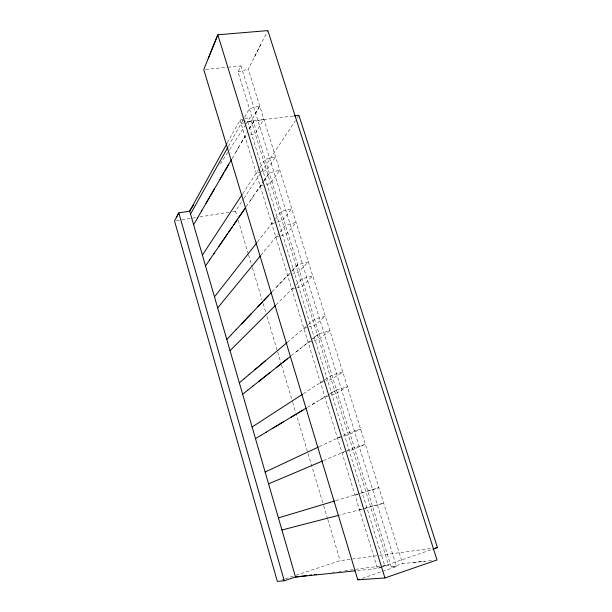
<?xml version="1.0" encoding="UTF-8"?>
<svg xmlns="http://www.w3.org/2000/svg" width="612" height="612" viewBox="0 0 612 612"><rect width="100%" height="100%" fill="white"/><g stroke="black" fill="none" stroke-linecap="round" stroke-linejoin="round"><path stroke-width="0.46" stroke-dasharray="3.06 2.29" d="M240.944 65.92L396.53 566.582L391.351 567.117L237.984 71.849L240.944 65.92L228.857 67.113M431.437 560.561L402.604 563.629L248.243 69.194L267.849 30.6M254.485 56.916L261.01 44.064M227.343 142.925L239.965 120.059L244.203 118.942M228.368 146.352L243.324 119.57M244.624 117.244L249.398 108.699L259.733 105.983L251.241 120.939L246.146 122.285M246.208 124.007L250.14 117.382L388.582 565.121L382.622 566.972M255.418 113.572L259.733 105.983M232.07 158.592L239.361 146.061M241.365 142.611L247.286 132.444M253.46 121.819L248.747 129.92L253.46 121.819L263.818 119.088L255.181 133.691L250.078 135.045M235.697 152.357L244.976 136.4L246.674 135.948M220.274 163.97L229.087 150.384M229.607 149.58L245.687 124.81M242.696 193.713L258.647 169.409M259.893 167.504L265.134 159.525L275.568 156.726L266.511 170.327L256.229 173.089M232.644 211.607L235.459 211.148L243.324 199.267M243.851 198.479L260.475 173.387M261.492 171.857L295.435 120.61M297.363 117.703L298.939 115.324M246.116 206.741L254.24 194.899M250.331 200.591L263.435 181.496M263.963 180.716L269.295 172.951L279.76 170.136L270.542 183.37L265.386 184.763M263.711 181.091L269.295 172.951M256.382 191.778L262.701 182.575M257.499 241.893L275.094 219.394M275.477 218.912L281.245 211.538L291.786 208.661L282.124 220.833L276.938 222.255M260.804 255.365L278.468 233.853M280.067 231.902L285.498 225.285L296.07 222.386L286.255 234.174L281.046 235.612M292.207 270.611L297.73 264.789L308.387 261.821L298.105 272.508L292.857 273.969M276.578 287.059L291.411 271.445M292.046 270.779L297.73 264.789M272.049 291.817L287.617 275.431L291.985 274.214M275.997 304.868L294.602 286.332M295.848 285.085L302.091 278.865L312.77 275.874L302.328 286.156L297.065 287.632M287.319 342.338L307.446 325.37M308.203 324.727L314.614 319.326L325.377 316.266L314.453 325.377L309.159 326.885M296.231 351.823L308.15 342.383L318.768 339.346L329.876 330.656L319.082 333.739L312.525 338.926M312.571 338.895L319.082 333.739M291.35 355.679L300.936 348.098M303.506 346.063L311.799 339.507M303.391 393.692L324.299 380.128M325.102 379.601L331.911 375.179L342.789 372.027L331.184 379.494L325.836 381.047M312.227 404.524L324.88 396.928L335.606 393.791L347.394 386.769L336.485 389.951L329.524 394.136M329.57 394.105L336.485 389.951M307.522 407.355L317.215 401.533M319.946 399.888L328.751 394.602M319.15 446.699L349.636 432.416L360.629 429.157L348.312 434.895L342.911 436.494M323.373 460.66L346.407 450.899M346.981 450.662L354.325 447.548L365.341 444.274L352.841 449.537L347.425 451.151M381.483 566.88L377.52 568.548L356.895 570.682M382.278 566.544L432.279 549.369M362.258 578.309L396.53 566.582M281.795 579.931L284.519 579.029M285.36 578.753L293.377 576.099M296.009 575.234L340.127 560.653L377.879 555.589M381.773 567.232L377.52 568.548L239.965 120.059L247.761 121.612L294.204 115.905M391.351 567.117L402.604 563.629M359.55 509.957L364.109 508.572M365.02 508.297L383.739 503.209L339.813 515.052M354.937 494.932L359.489 493.555M360.399 493.28L365.861 491.635M367.797 491.069L378.905 487.718L335.498 500.769M337.51 438.093L342.009 436.761M342.009 452.765L343.814 452.23M320.489 382.599L324.941 381.307M303.858 328.392L308.272 327.137M291.809 289.109L296.193 287.877M275.844 237.043L280.181 235.85M271.743 223.678L276.073 222.493M260.238 186.155L264.529 184.992M241.059 123.624L245.297 122.507M245.052 118.72L250.14 117.382M237.984 71.849L248.243 69.194M176.355 220.695L181.091 219.93M181.84 219.807L196.092 217.505M199.841 216.9L228.926 212.203M379.677 555.352L432.011 548.337M332.5 572.258L334.397 572.021M339.14 571.409L341.037 571.164M344.831 570.675L381.812 565.909M382.76 565.786L388.582 565.121M413.498 562.474L424.942 561.25M205.617 69.401L228.039 67.19M247.761 121.612L384.657 565.542M235.459 211.148L237.104 216.64M238.198 220.297L248.334 254.148M248.61 255.066L252.175 266.962M252.442 267.872L262.035 299.895M263.129 303.56L265.868 312.709M266.97 316.366L277.381 351.135M277.657 352.045L281.214 363.941M281.489 364.859L292.452 401.457M292.72 402.367L307.79 452.689M308.065 453.607L323.411 504.839M323.687 505.757L327.519 518.563M327.795 519.481L340.127 560.653"/><path stroke-width="0.92" d="M208.256 58.461L217.834 34.785L267.849 30.6L437.014 559.965L384.933 577.957L357.813 579.824L203.758 69.584L217.834 34.785L384.933 577.957M176.631 216.962L178.78 212.854L189.674 211.125L193.82 204.729M226.876 143.759L189.674 211.125L295.519 577.024L355.044 570.874M190.531 214.085L227.924 147.148M193.599 224.696L197.615 217.811M201.47 211.178L209.908 196.674M210.543 195.58L223.785 172.821M225.025 170.687L231.611 159.372M197.469 218.056L201.761 210.666M206.076 203.261L214.361 189.016M220.014 179.308L228.773 164.253M202.396 255.112L242.199 194.471M209.633 259.924L214.2 253.261M218.79 246.582L227.603 233.723M228.483 232.445L237.64 219.096M245.588 207.514L233.623 224.956M205.525 265.914L209.786 259.702M213.886 253.72L222.867 240.631M223.541 239.652L232.529 226.547M238.963 217.161L244.532 209.052M214.483 296.889L256.948 242.597M217.665 307.897L260.383 255.877M231.351 334.657L236.408 329.325M241.495 323.978L251.287 313.665M257.973 306.635L268.354 295.703M226.792 339.446L231.52 334.473M236.064 329.692L246.024 319.204M246.774 318.416L262.449 301.93M263.917 300.377L271.437 292.467M230.035 350.661L275.369 305.495M244.157 378.736L249.52 374.215M254.906 369.671L265.287 360.919M239.338 382.798L244.333 378.583M249.153 374.521L259.71 365.624M260.498 364.959L287.028 342.59M247.531 390.357L252.978 386.05M258.44 381.72L280.992 363.88M276.18 367.69L287.365 358.839M282.583 362.618L290.654 356.23M242.643 394.227L247.715 390.211M252.595 386.348L263.313 377.864M264.116 377.229L270.03 372.555M252.113 426.977L302.619 394.197M260.651 435.514L266.411 432.057M272.195 428.584L283.348 421.882M290.968 417.3L302.825 410.178M255.479 438.62L260.842 435.4M266.013 432.294L277.351 425.485M278.2 424.973L296.07 414.232M297.753 413.222L306.314 408.082M265.141 472.005L318.294 447.097M268.569 483.87L322.501 461.027M357.813 579.824L359.619 579.212M432.998 549.125L437.473 547.602L298.939 115.324L294.273 115.898M284.266 580.75L178.78 212.854L174.527 220.986L277.343 581.4L284.266 580.75L295.519 577.024L306.895 575.563M278.414 517.897L334.871 500.953M281.918 530L338.895 515.289M435.583 547.855L437.473 547.602M309.741 575.196L311.638 574.951M314.484 574.584L316.381 574.339"/></g></svg>
